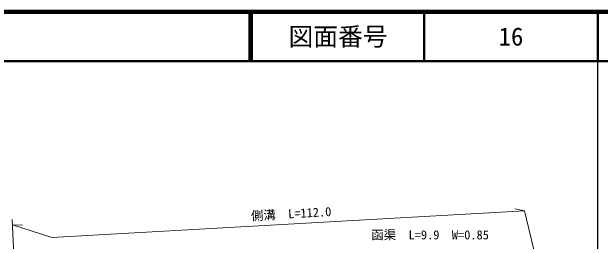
# Model space of a CAD drawing. Units: millimetres, scale not verified. Extents: x 40000 to 680000, y 20000 to 380000.
# Drawn here: x 460812 to 579500, y 333687 to 380000 of the extents above; entities that cross this region are included whole.
import ezdxf
from ezdxf.enums import TextEntityAlignment as Align

# ---------------------------------------------------------------- set-up
doc = ezdxf.new("R2010")
doc.units = ezdxf.units.MM
doc.header["$LTSCALE"] = 1000
for name, color, linetype, lineweight in [('M-BMK-SRVR', 3, 'Continuous', 13), ('M-STR-HTXT', 7, 'Continuous', 13), ('M-TTL', 2, 'Continuous', 140), ('M-TTL-BAND', 7, 'Continuous', 25), ('M-TTL-LINE', 7, 'Continuous', 50)]:
    doc.layers.add(name, color=color, linetype=linetype, lineweight=lineweight)
doc.layers.add('M-TTL-TXT', color=7, linetype='Continuous')
doc.styles.add('ＭＳ ゴシック', font='')
doc.styles.get('ＭＳ ゴシック').set_extended_font_data('MS Gothic')

msp = doc.modelspace()

# ---------------------------------------------------------------- linework, layer by layer
at = {"layer": 'M-BMK-SRVR'}
msp.add_line((564245, 339824), (570923, 312103), dxfattribs=at)
at = {"layer": 'M-STR-HTXT'}
for p, q in [((468883, 334444), (564245, 339824)), ((564245, 339824), (562287, 340232)), ((462508, 305186), (460903, 338108)), ((460956, 337011), (462954, 336908)), ((460956, 337011), (468883, 334444))]:
    msp.add_line(p, q, dxfattribs=at)
at = {"layer": 'M-TTL'}
msp.add_line((680000, 380000), (40000, 380000), dxfattribs=at)
at = {"layer": 'M-TTL-BAND'}
msp.add_line((579000, 20000), (579000, 370000), dxfattribs=at)
at = {"layer": 'M-TTL-LINE'}
for p, q in [((508747, 380000), (508747, 370000)), ((509247, 380000), (509247, 370000)), ((543997, 380000), (543997, 370000)), ((579000, 380000), (579000, 370000)), ((40000, 370000), (680000, 370000))]:
    msp.add_line(p, q, dxfattribs=at)

# ---------------------------------------------------------------- texts
at = {"layer": 'M-STR-HTXT', "style": 'ＭＳ ゴシック'}
msp.add_text('側溝\u3000L=112.0', height=1833, rotation=3.229, dxfattribs=at).set_placement((509141, 337322), align=Align.BOTTOM_LEFT)
msp.add_text('函渠\u3000L=9.9\u3000W=0.85', height=1833, dxfattribs=at).set_placement((533330, 333510), align=Align.BOTTOM_LEFT)
at = {"layer": 'M-TTL-TXT', "style": 'ＭＳ ゴシック'}
for s, p in [('図面番号', (526622, 375000)), ('16', (561497, 375000))]:
    msp.add_text(s, height=3666, dxfattribs=at).set_placement(p, align=Align.MIDDLE_CENTER)

doc.saveas('drawing.dxf')
